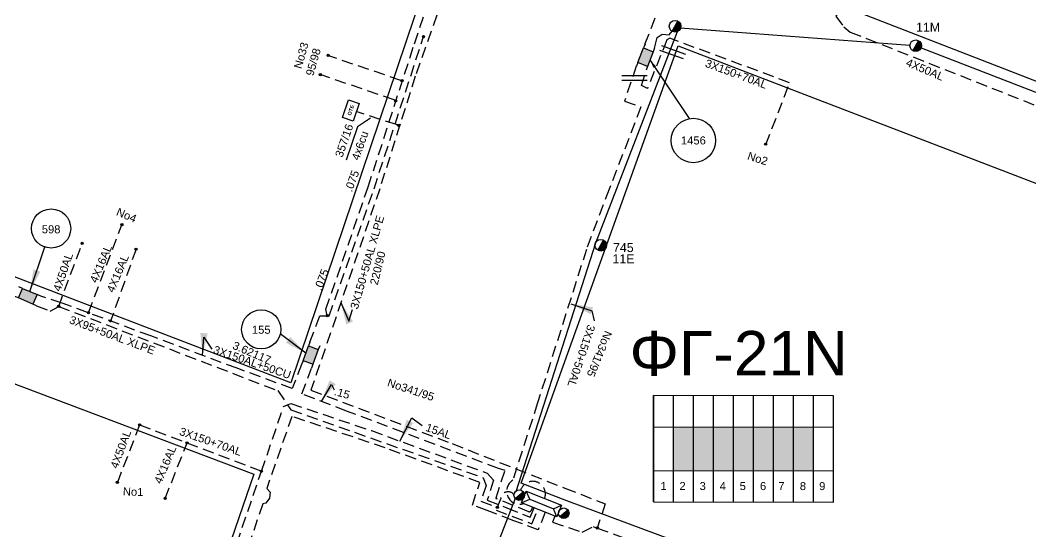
# Model space of a CAD drawing. Header units: millimetres. Extents: x 751 to 1825, y 358 to 872.
# Drawn here: x 1477.7 to 1591.4, y 577.1 to 634.6 of the extents above; entities that cross this region are included whole.
import ezdxf
from ezdxf.enums import TextEntityAlignment as Align

# ---------------------------------------------------------------- set-up
doc = ezdxf.new("R2010")
doc.units = ezdxf.units.MM
doc.linetypes.add('DASHED', pattern=[19.05, 12.7, -6.35])
for name, color, linetype in [('Link Box 4 Διευθύνσεων', 7, 'Continuous'), ('Pillar OTE', 7, 'Continuous'), ('Άγνωστα', 7, 'Continuous'), ('Ασφαλειοκιβώτια Χ.Τ 9 αναχωρήσεων', 7, 'Continuous'), ('Γυμνά εναέρια ΧΤ (3Φ)   4x50AL', 7, 'Continuous'), ('Γυμνά εναέρια ΧΤ και ΦΟΠ (3Φ)   4x50+16AL', 7, 'Continuous'), ('Επιγραφές - Σχήματα', 7, 'Continuous'), ('Καλώδια ΧΤ   15AL', 7, 'DASHED'), ('Καλώδια ΧΤ   3x150+50AL', 7, 'DASHED'), ('Καλώδια ΧΤ   3x150+50AL XLPE', 7, 'DASHED'), ('Καλώδια ΧΤ   3x150+70AL', 7, 'DASHED'), ('Καλώδια ΧΤ   3x150AL+50CU', 7, 'DASHED'), ('Καλώδια ΧΤ   3x150AL+50XLPE', 7, 'DASHED'), ('Στύλος ΦΜ', 7, 'Continuous'), ('Στύλος ΦΜ @ 1', 7, 'Continuous'), ('Συνδέσεις', 7, 'Continuous'), ('Τομή', 7, 'Continuous'), ('Υποσταθμός εναέριος 2 στύλων', 7, 'Continuous'), ('Υποσταθμός πόλεως', 7, 'Continuous'), ('Υπόβαθρο ΔΕΗ', 7, 'Continuous'), ('Υπόγεια Καλώδια Δικτύου ΧΤ   .075', 7, 'DASHED'), ('Υπόγεια Καλώδια Δικτύου ΧΤ   .15', 7, 'DASHED'), ('Υπόγεια καλώδια Δικτύου ΧΤ και Παρ. ΧΤ - 3X150+70 AL', 7, 'DASHED'), ('Υπόγεια καλώδια Δικτύου ΧΤ και Παρ. ΧΤ X-95  (3X95AL +35CU  XLPE)', 7, 'DASHED'), ('Υπόγεια καλώδια Παροχών ΧΤ   4x16AL', 7, 'DASHED'), ('Υπόγεια καλώδια Παροχών ΧΤ   4x50AL', 7, 'DASHED'), ('Υπόγεια καλώδια Παροχών ΧΤ   4x6', 7, 'DASHED')]:
    doc.layers.add(name, color=color, linetype=linetype)
doc.styles.get("Standard").update_dxf_attribs({"font": 'arial.ttf'})
doc.linetypes.add('SYN_LINE', pattern='A,0.5,-0.0001,["/\\/\\/\\/",Standard,S=0.1,R=0,X=0,Y=-0.05],-0.25', length=0.7501)
doc.dimstyles.new('ISO-25', dxfattribs={"dimtxt": 2.5, "dimasz": 2.5, "dimexe": 1.25, "dimexo": 0.625, "dimtad": 1, "dimtxsty": 'Standard', "dimcen": 2.5, "dimadec": 0, "dimazin": 0, "dimtfac": 1, "dimtmove": 0, "dimatfit": 3, "dimfxl": 1, "dimarcsym": 0})

# ---------------------------------------------------------------- blocks, each defined once
blk = doc.blocks.new('ΥΠΑΡΧΩΝ ΤΣΙΜΕΝΤΕΝΙΟΣ ΣΤΥΛΟΣ')
at = {"layer": 'Στύλος ΦΜ'}
blk.add_hatch(color=256, dxfattribs=at).paths.add_polyline_path([(-1.29, -2.28, 0.574793), (2.62, 0, 0.268822), (1.3, 2.27)])
blk.add_line((-1.29, -2.28), (1.3, 2.27), dxfattribs=at)
blk.add_circle((0, 0), 2.62, dxfattribs=at)
at = {"layer": 'Στύλος ΦΜ', "flags": 4}
for tag, p in [('ΑΡΙΘΜΟΣ', (-4.68, 8.05)), ('ΤΥΠΟΣ', (-4.91, 3.03))]:
    blk.add_attdef(tag, p, '', height=4, dxfattribs=at)
blk = doc.blocks.new('LINK BOX 4 ΑΝΑΧΩΡΗΣΕΩΝ')
at = {"layer": 'Link Box 4 Διευθύνσεων', "ltscale": 40}
blk.add_hatch(color=256, dxfattribs=at).paths.add_polyline_path([(-3.54, 0), (-3.54, -4.67), (3.54, -4.67), (3.54, 0)])
for p, q in [((-3.54, 0), (-5.33, 0)), ((5.33, 0), (3.54, 0)), ((-3.54, -4.67), (-5.33, -4.67)), ((5.33, -4.67), (3.54, -4.67))]:
    blk.add_line(p, q, dxfattribs=at)
blk.add_lwpolyline([(-3.54, -4.67), (-3.54, 0), (3.54, 0), (3.54, -4.67)], close=True, dxfattribs=at)
blk = doc.blocks.new('ΤΟΜΗ')
at = {"layer": 'Τομή', "ltscale": 40}
for p, q in [((-5.68, 0), (5.68, 0)), ((5.68, -2.33), (-5.68, -2.33))]:
    blk.add_line(p, q, dxfattribs=at)
blk = doc.blocks.new('_ΣΥΝΔΕΣΗ')
at = {"layer": 'Συνδέσεις', "linetype": 'SYN_LINE', "ltscale": 40}
blk.add_hatch(color=256, dxfattribs=at).paths.add_polyline_path([(0.5, -0.01, 1), (-0.5, -0.01, 1)])
at = {"layer": 'Συνδέσεις'}
blk.add_circle((0, -0.01), 0.5, dxfattribs=at)
blk = doc.blocks.new('ΥΠΟΣΤΑΘΜΟΣ ΕΝΑΕΡΙΟΣ ΕΠΙ 2 ΣΤΥΛΩΝ')
at = {"layer": 'Υποσταθμός εναέριος 2 στύλων', "linetype": 'Continuous'}
for points in [[(-11.97, -2.11, 0.574793), (-8.45, -0.07, 0.268822), (-9.64, 1.98)], [(9.68, -2.15, 0.574793), (13.19, -0.1, 0.268822), (12.01, 1.95)]]:
    blk.add_hatch(color=256, dxfattribs=at).paths.add_polyline_path(points)
for p, q in [((-11.97, -2.11), (-9.64, 1.98)), ((9.68, -2.15), (12.01, 1.95))]:
    blk.add_line(p, q, dxfattribs=at)
for centre in [(-10.81, -0.07), (10.84, -0.1)]:
    blk.add_circle(centre, 2.36, dxfattribs=at)
at = {"layer": 'Υποσταθμός πόλεως', "linetype": 'Continuous', "ltscale": 40}
blk.add_lwpolyline([(-8.57, 2.82), (8.57, 2.82), (8.57, -2.82), (-8.57, -2.82)], close=True, dxfattribs=at)
for points in [[(-5.75, 0), (-8.57, 2.82)], [(-8.57, -2.82), (-5.75, 0)], [(-5.75, 0), (5.75, 0)], [(5.75, 0), (8.57, 2.82)], [(8.57, -2.82), (5.75, 0)]]:
    blk.add_lwpolyline(points, dxfattribs=at)
at = {"layer": 'Υποσταθμός εναέριος 2 στύλων', "ltscale": 40, "flags": 1}
for tag, p in [('ΜΕΤΑΣΧΗΜΑΤΙΣΜΟΣ', (14.09, 2.51)), ('ΙΣΧΥΣ', (14.07, -0.28)), ('ΑΡΙΘΜΟΣ', (14.19, -3))]:
    blk.add_attdef(tag, p, '', height=1.8, dxfattribs=at)
blk = doc.blocks.new('ΑΣΦΑΛΕΙΟΚΙΒΩΤΙΟ ΥΠΟΣΤΑΘΜΟΥ 9 ΑΝΑΧΩΡΗΣΕΩΝ')
at = {"layer": 'Ασφαλειοκιβώτια Χ.Τ 9 αναχωρήσεων', "ltscale": 40}
for p, q in [((-23.8, 40.36), (24.02, 40.36)), ((-9.72, 40.36), (-9.72, -40.64)), ((9.94, 40.36), (9.94, -40.64)), ((-23.8, 31.36), (24.02, 31.36)), ((-23.8, 22.36), (24.02, 22.36)), ((-23.8, 13.36), (24.02, 13.36)), ((-23.8, 4.36), (24.02, 4.36)), ((-23.8, -4.64), (24.02, -4.64)), ((-23.8, -13.64), (24.02, -13.64)), ((-23.8, -22.64), (24.02, -22.64)), ((-23.8, -31.64), (24.02, -31.64))]:
    blk.add_line(p, q, dxfattribs=at)
at = {"layer": 'Ασφαλειοκιβώτια Χ.Τ 9 αναχωρήσεων'}
blk.add_lwpolyline([(-23.8, -40.64), (24.02, -40.64), (24.02, 40.36), (-23.8, 40.36)], close=True, dxfattribs=at)
for s, p in [('1', (-18.45, 37.24)), ('2', (-18.45, 28.67)), ('3', (-18.45, 19.6)), ('4', (-18.45, 10.58)), ('5', (-18.45, 1.57)), ('6', (-18.45, -7.57)), ('7', (-18.45, -15.81)), ('8', (-18.45, -25.5)), ('9', (-18.45, -34.19))]:
    blk.add_text(s, height=3.6, rotation=270, dxfattribs=at).set_placement(p)
at = {"layer": 'Ασφαλειοκιβώτια Χ.Τ 9 αναχωρήσεων', "ltscale": 40}
for tag, height, p in [('ΟΝΟΜΑ', 5, (-0.16, 44.31)), ('ΚΕΙΜΕΝΟ 1', 2, (17.06, 35.59)), ('ΚΕΙΜΕΝΟ 2', 2, (17.06, 26.88)), ('ΚΕΙΜΕΝΟ 3', 2, (17.06, 17.69)), ('ΚΕΙΜΕΝΟ 4', 2, (17.06, 8.71)), ('ΚΕΙΜΕΝΟ 5', 2, (17.06, -0.13)), ('ΚΕΙΜΕΝΟ 6', 2, (17.06, -9.05)), ('ΚΕΙΜΕΝΟ 7', 2, (17.06, -18.13)), ('ΚΕΙΜΕΝΟ 8', 2, (17.06, -26.85)), ('ΚΕΙΜΕΝΟ 9', 2, (17.06, -35.99)), ('ΣΧ', 2, (-0.1, -42.64))]:
    blk.add_attdef(tag, text='', height=height, dxfattribs=at).set_placement(p, align=Align.MIDDLE_CENTER)
blk = doc.blocks.new('PILLAR ΟΤΕ')
at = {"layer": 'Pillar OTE', "ltscale": 40}
blk.add_lwpolyline([(-3.31, 2.02), (3.39, 2.02), (3.39, -1.99), (-3.31, -1.99)], close=True, dxfattribs=at)
at = {"layer": 'Pillar OTE', "insert": (-1.81, 0.71), "char_height": 1.3575, "width": 109.961, "attachment_point": 1}
blk.add_mtext('{\\fArial|b1|i0|c161|p34;OTE}', dxfattribs=at)

msp = doc.modelspace()

# ---------------------------------------------------------------- hatches: boundary and pattern name
at = {"layer": 'Pillar OTE', "ltscale": 40}
h = msp.add_hatch(color=256, dxfattribs=at)
h.dxf.hatch_style = 1
h.paths.add_polyline_path([(1520.45, 622.94), (1520.03, 622.89), (1520.34, 622.6)])
at = {"layer": 'Ασφαλειοκιβώτια Χ.Τ 9 αναχωρήσεων', "ltscale": 0.1}
for color, points in [(173, [(1553.46, 588.88), (1551.21, 588.88), (1551.2, 583.97), (1553.45, 583.96)]), (85, [(1555.71, 588.88), (1553.46, 588.88), (1553.45, 583.96), (1555.7, 583.96)]), (6, [(1557.96, 588.87), (1555.71, 588.88), (1555.7, 583.96), (1557.95, 583.96)]), (2, [(1560.21, 588.87), (1557.96, 588.87), (1557.95, 583.96), (1560.2, 583.96)]), (27, [(1562.46, 588.87), (1560.21, 588.87), (1560.2, 583.96), (1562.45, 583.96)]), (30, [(1564.71, 588.87), (1562.46, 588.87), (1562.45, 583.96), (1564.7, 583.96)]), (133, [(1566.96, 588.87), (1564.71, 588.87), (1564.7, 583.96), (1566.95, 583.95)])]:
    msp.add_hatch(color=color, dxfattribs=at).paths.add_polyline_path(points)

# ---------------------------------------------------------------- linework, layer by layer
at = {"layer": 'Pillar OTE', "ltscale": 40}
msp.add_lwpolyline([(1520.34, 622.6), (1520.03, 622.89), (1520.45, 622.94), (1520.34, 622.6)], dxfattribs=at)
at = {"layer": 'Άγνωστα', "color": 85, "ltscale": 0.1}
for points in [[(1551.6, 633.34), (1542.41, 609.56), (1542.41, 609.56)], [(1542.41, 609.56), (1533.45, 581.57)]]:
    msp.add_lwpolyline(points, dxfattribs=at)
at = {"layer": 'Άγνωστα', "color": 1, "linetype": 'DASHED', "lineweight": -2, "ltscale": 0.1}
for points in [[(1520.54, 627.86), (1512.43, 630.62)], [(1519.86, 625.65), (1519.77, 625.67), (1511.56, 628.47)]]:
    msp.add_lwpolyline(points, dxfattribs=at)
at = {"layer": 'Γυμνά εναέρια ΧΤ (3Φ)   4x50AL', "color": 5, "ltscale": 0.1}
for points in [[(1551.97, 633.79), (1577.8, 631.81)], [(1579.06, 631.53), (1606.28, 621)]]:
    msp.add_lwpolyline(points, dxfattribs=at)
at = {"layer": 'Γυμνά εναέρια ΧΤ και ΦΟΠ (3Φ)   4x50+16AL', "color": 173, "ltscale": 0.1}
msp.add_lwpolyline([(1533.31, 580.96), (1533.39, 580.84), (1524.42, 557.77)], dxfattribs=at)
at = {"layer": 'Επιγραφές - Σχήματα', "ltscale": 0.1}
for centre, radius in [((1553.44, 621.1), 2.5), ((1481.19, 611.2), 2.2), ((1504.82, 599.85), 2.2)]:
    msp.add_circle(centre, radius, dxfattribs=at)
at = {"layer": 'Καλώδια ΧΤ   15AL', "color": 6, "linetype": 'DASHED', "ltscale": 0.1}
for points in [[(1504.86, 583.91), (1507.34, 591.17), (1508.15, 591.51), (1517.23, 588.46), (1530.25, 583.68), (1530.97, 582.88), (1530.23, 580.63), (1532.46, 579.78), (1535.07, 578.71), (1535.54, 579.78)], [(1491.13, 589.11), (1504.85, 583.9)], [(1498.4, 565.3), (1499.62, 568.54), (1504.85, 583.9), (1504.86, 583.91)]]:
    msp.add_lwpolyline(points, dxfattribs=at)
at = {"layer": 'Καλώδια ΧΤ   3x150+50AL', "color": 6, "linetype": 'DASHED', "ltscale": 0.1}
msp.add_lwpolyline([(1569.98, 635.89), (1569.46, 635.08), (1570.36, 633.89), (1571.08, 633.3), (1614.58, 616.08), (1616.15, 619.91), (1623.72, 617.3), (1623.01, 615.49), (1621.32, 611.14), (1641.45, 603.46), (1643.96, 609.69)], dxfattribs=at)
at = {"layer": 'Καλώδια ΧΤ   3x150+50AL', "color": 30, "linetype": 'DASHED', "ltscale": 0.1}
msp.add_lwpolyline([(1547.02, 629.45), (1545.7, 625.54), (1547.54, 624.87), (1543.98, 615.64), (1541.41, 608.85), (1535.91, 591.58), (1533.13, 582.88, 0.892756), (1534.35, 580.26)], format="xyb", dxfattribs=at)
at = {"layer": 'Καλώδια ΧΤ   3x150+50AL XLPE', "color": 173, "linetype": 'DASHED', "ltscale": 0.1}
msp.add_lwpolyline([(1533.26, 581.23, 0.725865), (1531.79, 580.82), (1531.24, 579.51), (1535.27, 577.98), (1535.96, 579.61)], format="xyb", dxfattribs=at)
at = {"layer": 'Καλώδια ΧΤ   3x150+50AL XLPE', "color": 85, "linetype": 'DASHED', "ltscale": 0.1}
msp.add_arc((1535.37, 581.33), 1.43, 339.5153, 162.0488, dxfattribs=at)
at = {"layer": 'Καλώδια ΧΤ   3x150+70AL', "color": 133, "linetype": 'DASHED', "ltscale": 0.1}
msp.add_lwpolyline([(1536.76, 579.29), (1535.98, 577.29), (1535.98, 577.29), (1535.98, 577.29), (1533.11, 578.37), (1530.23, 579.47), (1528.59, 580.09), (1529.41, 582.64), (1518.76, 586.53), (1508.28, 590.07), (1505.45, 581.96), (1505.84, 581.53), (1505.75, 580.86), (1505.34, 580.29), (1505, 580.23), (1501, 568.5), (1495.73, 553.22), (1489.94, 536.53), (1485.43, 523.57)], dxfattribs=at)
at = {"layer": 'Καλώδια ΧΤ   3x150AL+50CU', "color": 173, "linetype": 'DASHED', "ltscale": 0.1}
msp.add_lwpolyline([(1509.37, 595.91), (1508.31, 593.2), (1502.12, 595.47), (1492.41, 599.11), (1482.42, 602.81), (1480.02, 603.58)], dxfattribs=at)
at = {"layer": 'Καλώδια ΧΤ   3x150AL+50XLPE', "color": 27, "linetype": 'DASHED', "lineweight": -2, "ltscale": 0.1}
msp.add_lwpolyline([(1520.65, 647.34), (1527.75, 644.16), (1522.15, 628.32), (1518.16, 615.68), (1510.42, 593), (1526.32, 587), (1538.99, 581.98), (1543.52, 580.24), (1542.63, 577.5)], dxfattribs=at)
at = {"layer": 'Καλώδια ΧΤ   3x150AL+50XLPE', "color": 1, "linetype": 'DASHED', "ltscale": 0.1}
msp.add_lwpolyline([(1510.31, 598.4), (1511.42, 601.37), (1512.47, 601.37), (1517.52, 615.67), (1523.08, 632.79)], dxfattribs=at)
at = {"layer": 'Υπόβαθρο ΔΕΗ', "ltscale": 0.1}
msp.add_lwpolyline([(1614.52, 619.04), (1634.21, 671.42), (1574.32, 694.5), (1555.46, 641.98), (1614.52, 619.04)], dxfattribs=at)
at = {"layer": 'Υπόβαθρο ΔΕΗ', "lineweight": -2, "ltscale": 0.1}
for points in [[(1433.55, 622.79), (1439.73, 640.33), (1427.01, 660.09), (1433.71, 678.27), (1478.48, 661.59), (1525.05, 643.96), (1508.16, 593.84), (1434.02, 622.27), (1433.61, 622.45), (1433.57, 622.6), (1433.55, 622.79)], [(1515.65, 622.63), (1514.39, 618.87)]]:
    msp.add_lwpolyline(points, dxfattribs=at)
at = {"layer": 'Υπόβαθρο ΔΕΗ', "ltscale": 0.1}
for points in [[(1551.74, 631.75), (1656.95, 591.32), (1639.81, 542.94), (1618.11, 550.97), (1595.1, 559.76), (1539.21, 580.56), (1534.07, 582.56), (1551.74, 631.75)], [(1470.98, 596.02), (1504.01, 583.56), (1480.81, 516.11), (1447.17, 529.54)]]:
    msp.add_lwpolyline(points, close=True, dxfattribs=at)
at = {"layer": 'Υπόγεια Καλώδια Δικτύου ΧΤ   .075', "color": 1, "linetype": 'DASHED', "ltscale": 0.1}
msp.add_lwpolyline([(1512.25, 601.37), (1512.11, 602.11), (1516.85, 615.87), (1522.06, 631.99), (1524.54, 639.3), (1526.59, 644.9), (1526.17, 646.15), (1527.91, 650.68), (1530.95, 651.76), (1534.18, 660.85), (1548.5, 698.98), (1528.21, 706.9), (1530.01, 711.73)], dxfattribs=at)
at = {"layer": 'Υπόγεια Καλώδια Δικτύου ΧΤ   .15', "color": 2, "linetype": 'DASHED', "ltscale": 0.1}
msp.add_lwpolyline([(1535.33, 579.87), (1535.14, 579.42, -0.023813), (1534.94, 579.32), (1531.24, 580.82, -0.218855), (1531.24, 580.89), (1532.25, 583.97), (1531.51, 584.19), (1514.4, 590.67), (1509.4, 592.59), (1510.47, 595.5)], format="xyb", dxfattribs=at)
at = {"layer": 'Υπόγεια καλώδια Δικτύου ΧΤ και Παρ. ΧΤ - 3X150+70 AL', "color": 6, "linetype": 'DASHED', "ltscale": 0.1}
for points in [[(1547.99, 631.93), (1550.86, 639.32), (1554.06, 638.52), (1554.92, 640.95), (1556.37, 640.3), (1556.79, 640.89)], [(1549.08, 631.5), (1549.35, 632.68), (1549.91, 633.06), (1550.7, 632.97), (1551.05, 633.38)], [(1561.6, 620.64), (1564.26, 627.6), (1550.79, 632.6), (1550.46, 632.41), (1548.26, 626.94), (1547.61, 627.27), (1548.11, 629.02)]]:
    msp.add_lwpolyline(points, dxfattribs=at)
at = {"layer": 'Υπόγεια καλώδια Δικτύου ΧΤ και Παρ. ΧΤ - 3X150+70 AL', "color": 27, "linetype": 'DASHED', "ltscale": 0.1}
msp.add_lwpolyline([(1537.85, 578.85), (1537.58, 578.17), (1540.92, 577.05), (1542.18, 577.68), (1542.63, 577.5), (1564.82, 569.35), (1572.35, 566.51)], dxfattribs=at)
at = {"layer": 'Υπόγεια καλώδια Δικτύου ΧΤ και Παρ. ΧΤ X-95  (3X95AL +35CU  XLPE)', "color": 173, "linetype": 'DASHED', "ltscale": 0.1}
msp.add_lwpolyline([(1479.56, 602.51), (1481.1, 601.9), (1482.05, 602.44), (1506.68, 592.96), (1508.15, 590.81), (1529.79, 583.17), (1530.12, 582.29), (1529.54, 580.51), (1531.39, 579.84), (1531.39, 579.84)], dxfattribs=at)
at = {"layer": 'Υπόγεια καλώδια Παροχών ΧΤ   4x16AL', "color": 173, "linetype": 'DASHED', "ltscale": 0.1}
for points in [[(1485.39, 601.72), (1489.14, 611.63)], [(1490.74, 608.87), (1487.87, 600.79)]]:
    msp.add_lwpolyline(points, dxfattribs=at)
at = {"layer": 'Υπόγεια καλώδια Παροχών ΧΤ   4x16AL', "color": 6, "linetype": 'DASHED', "ltscale": 0.1}
msp.add_lwpolyline([(1494.02, 580.83), (1496.48, 587.08)], dxfattribs=at)
at = {"layer": 'Υπόγεια καλώδια Παροχών ΧΤ   4x50AL', "color": 173, "linetype": 'DASHED', "ltscale": 0.1}
msp.add_lwpolyline([(1482.04, 602.44), (1484.68, 609.53)], dxfattribs=at)
at = {"layer": 'Υπόγεια καλώδια Παροχών ΧΤ   4x50AL', "color": 6, "linetype": 'DASHED', "ltscale": 0.1}
msp.add_lwpolyline([(1491.13, 589.11), (1488.65, 582.64)], dxfattribs=at)
at = {"layer": 'Υπόγεια καλώδια Παροχών ΧΤ   4x6', "color": 27, "linetype": 'DASHED', "ltscale": 0.1}
msp.add_lwpolyline([(1520.03, 622.89), (1520.03, 622.89), (1515.51, 624.35)], dxfattribs=at)

# ---------------------------------------------------------------- block references
at = {"layer": 'Link Box 4 Διευθύνσεων', "ltscale": 0.1}
for p, xscale, yscale, zscale, rotation in [((1547.51, 630.69), 0.2499999999998828, 0.2499999999998828, 0.2499999999998828, 68.60580254677534), ((1478.79, 604.11), 0.2500000000000037, 0.2500000000000037, 0.2500000000000037, 336.8200935499179), ((1509.84, 597.16), 0.2500000000000983, 0.2500000000000983, 0.2500000000000983, 69.3609124354636)]:
    msp.add_blockref('LINK BOX 4 ΑΝΑΧΩΡΗΣΕΩΝ', p, dxfattribs=dict(at, xscale=xscale, yscale=yscale, zscale=zscale, rotation=rotation))
at = {"layer": 'Pillar OTE', "xscale": 0.3137503176983317, "yscale": 0.3137503176983317, "zscale": 0.3137503176983317, "rotation": 71.37730019642846}
msp.add_blockref('PILLAR ΟΤΕ', (1514.9, 624.47), dxfattribs=at)
at = {"layer": 'Ασφαλειοκιβώτια Χ.Τ 9 αναχωρήσεων', "ltscale": 0.1, "xscale": 0.2500000000000003, "yscale": 0.2500000000000003, "zscale": 0.2500000000000003, "rotation": 89.95738991611081}
msp.add_blockref('ΑΣΦΑΛΕΙΟΚΙΒΩΤΙΟ ΥΠΟΣΤΑΘΜΟΥ 9 ΑΝΑΧΩΡΗΣΕΩΝ', (1559.04, 586.39), dxfattribs=at)
at = {"layer": 'Στύλος ΦΜ @ 1', "ltscale": 0.1, "xscale": 0.25, "yscale": 0.25, "zscale": 0.25}
msp.add_blockref('ΥΠΑΡΧΩΝ ΤΣΙΜΕΝΤΕΝΙΟΣ ΣΤΥΛΟΣ', (1551.38, 633.95), dxfattribs=at)
at = {"layer": 'Στύλος ΦΜ @ 1', "ltscale": 0.1}
ref = msp.add_blockref('ΥΠΑΡΧΩΝ ΤΣΙΜΕΝΤΕΝΙΟΣ ΣΤΥΛΟΣ', (1578.45, 631.76), dxfattribs=dict(at, xscale=0.25, yscale=0.25, zscale=0.25))
ref.add_attrib('ΤΥΠΟΣ', '11M', (1578.48, 633.34), dxfattribs={"layer": 'Στύλος ΦΜ', "height": 1, "flags": 4})
ref = msp.add_blockref('ΥΠΑΡΧΩΝ ΤΣΙΜΕΝΤΕΝΙΟΣ ΣΤΥΛΟΣ', (1543.02, 609.32), dxfattribs=dict(at, xscale=0.25, yscale=0.25, zscale=0.25))
ref.add_attrib('ΤΥΠΟΣ', '11E', (1544.33, 607.29), dxfattribs={"layer": 'Στύλος ΦΜ', "height": 1, "flags": 4})
ref.add_attrib('ΑΡΙΘΜΟΣ', '745', (1544.39, 608.55), dxfattribs={"layer": 'Στύλος ΦΜ', "height": 1, "flags": 4})
at = {"layer": 'Συνδέσεις', "ltscale": 0.1, "xscale": 0.25, "yscale": 0.25, "zscale": 0.25}
for p in [(1523.08, 632.79), (1512.35, 630.67), (1511.48, 628.51), (1520.65, 627.82), (1519.95, 625.56), (1561.58, 620.69), (1489.15, 611.64), (1484.68, 609.54), (1490.74, 608.88), (1482.05, 602.45), (1485.39, 601.73), (1512.26, 601.39), (1487.87, 600.81), (1491.14, 589.12), (1496.48, 587.09), (1504.85, 583.91), (1488.65, 582.65), (1494.02, 580.84), (1531.39, 579.84), (1542.63, 577.51)]:
    msp.add_blockref('_ΣΥΝΔΕΣΗ', p, dxfattribs=at)
at = {"layer": 'Τομή', "ltscale": 0.1, "xscale": 0.2499999999999835, "yscale": 0.2499999999999835, "zscale": 0.2499999999999835, "rotation": 340.2704177297445}
msp.add_blockref('ΤΟΜΗ', (1551.2, 631.3), dxfattribs=at)
at = {"layer": 'Τομή', "ltscale": 0.1, "xscale": 0.25, "yscale": 0.25, "zscale": 0.25}
msp.add_blockref('ΤΟΜΗ', (1546.81, 628.42), dxfattribs=at)
at = {"layer": 'Υποσταθμός εναέριος 2 στύλων', "ltscale": 0.1, "xscale": 0.2499999999999777, "yscale": 0.2499999999999777, "zscale": 0.2499999999999777, "rotation": 338.0669976131626}
msp.add_blockref('ΥΠΟΣΤΑΘΜΟΣ ΕΝΑΕΡΙΟΣ ΕΠΙ 2 ΣΤΥΛΩΝ', (1536.36, 580.21), dxfattribs=at)

# ---------------------------------------------------------------- texts
at = {"layer": 'Γυμνά εναέρια ΧΤ (3Φ)   4x50AL', "color": 7, "ltscale": 0.1, "insert": (1577.61, 630.36), "char_height": 0.9, "width": 84.1859, "attachment_point": 1, "rotation": 337.1643}
msp.add_mtext('4X50AL', dxfattribs=at)
at = {"layer": 'Επιγραφές - Σχήματα', "ltscale": 0.1, "char_height": 0.9, "attachment_point": 5, "rotation": 74.1108}
for s, insert in [('No33', (1509.33, 630.66)), ('95/98', (1510.68, 629.93))]:
    msp.add_mtext(s, dxfattribs=dict(at, insert=insert))
at = {"layer": 'Επιγραφές - Σχήματα', "color": 7, "ltscale": 0.1, "insert": (1553.44, 621.1), "char_height": 0.9, "width": 2.0723, "attachment_point": 5}
msp.add_mtext('1456', dxfattribs=at)
at = {"layer": 'Επιγραφές - Σχήματα', "ltscale": 0.1, "char_height": 0.9, "width": 8.5591}
for s, insert, attachment_point, rotation in [('No2', (1560.67, 619.06), 5, 342.314), ('No4', (1488.79, 613.56), 1, 336.7818), ('220/90', (1517.04, 604.98), 1, 76.3981), ('No341/95', (1544.33, 599.44), 1, 247.5673), ('3.62117', (1501.86, 598.54), 1, 336.7818), ('No341/95', (1519.21, 594.34), 1, 341.8092), ('No1', (1489.28, 582.08), 1, 358.0754)]:
    msp.add_mtext(s, dxfattribs=dict(at, insert=insert, attachment_point=attachment_point, rotation=rotation))
at = {"layer": 'Επιγραφές - Σχήματα', "ltscale": 0.1, "char_height": 0.9, "width": 8.5591, "attachment_point": 1}
for s, insert in [('598', (1480.14, 611.56)), ('155', (1503.78, 600.26))]:
    msp.add_mtext(s, dxfattribs=dict(at, insert=insert))
at = {"layer": 'Επιγραφές - Σχήματα', "insert": (1546.25, 599.66), "char_height": 5, "width": 2.4882, "attachment_point": 1, "rotation": 0.0482}
msp.add_mtext('ΦΓ-21N', dxfattribs=at)
at = {"layer": 'Καλώδια ΧΤ   15AL', "color": 7, "linetype": 'DASHED', "ltscale": 0.1, "insert": (1523.54, 589.31), "char_height": 0.9, "width": 84.1859, "attachment_point": 1, "rotation": 340.4433}
msp.add_mtext('15AL', dxfattribs=at)
at = {"layer": 'Καλώδια ΧΤ   3x150+50AL', "color": 7, "linetype": 'DASHED', "ltscale": 0.1, "insert": (1542.42, 600.19), "char_height": 0.9, "width": 84.1859, "attachment_point": 1, "rotation": 251.5495}
msp.add_mtext('3X150+50AL', dxfattribs=at)
at = {"layer": 'Καλώδια ΧΤ   3x150+70AL', "color": 7, "linetype": 'DASHED', "ltscale": 0.1, "insert": (1495.83, 588.86), "char_height": 0.9, "width": 84.1859, "attachment_point": 1, "rotation": 340.788}
msp.add_mtext('3X150+70AL', dxfattribs=at)
at = {"layer": 'Καλώδια ΧΤ   3x150AL+50CU', "color": 7, "linetype": 'DASHED', "ltscale": 0.1, "insert": (1499.64, 598.05), "char_height": 0.9, "width": 84.1859, "attachment_point": 1, "rotation": 341.1385}
msp.add_mtext('3X150AL+50CU', dxfattribs=at)
at = {"layer": 'Καλώδια ΧΤ   3x150AL+50XLPE', "color": 7, "linetype": 'DASHED', "ltscale": 0.1, "char_height": 0.9, "attachment_point": 1, "rotation": 71}
for s, insert in [('357/16', (1513.1, 619.42)), ('4x6cu', (1514.96, 619.09))]:
    msp.add_mtext_dynamic_manual_height_columns(s, width=1.8, gutter_width=12.5, heights=[0.118], dxfattribs=dict(at, insert=insert))
at = {"layer": 'Καλώδια ΧΤ   3x150AL+50XLPE', "color": 7, "linetype": 'DASHED', "ltscale": 0.1, "insert": (1514.82, 602.3), "char_height": 0.9, "width": 84.1859, "attachment_point": 1, "rotation": 74.0409}
msp.add_mtext('3X150+50AL XLPE', dxfattribs=at)
at = {"layer": 'Υπόγεια Καλώδια Δικτύου ΧΤ   .075', "color": 7, "linetype": 'DASHED', "ltscale": 0.1, "char_height": 0.9, "width": 84.1859, "attachment_point": 1}
for insert, rotation in [((1514.17, 615.56), 69.2787), ((1510.74, 604.46), 69.0269)]:
    msp.add_mtext('.075', dxfattribs=dict(at, insert=insert, rotation=rotation))
at = {"layer": 'Υπόγεια Καλώδια Δικτύου ΧΤ   .15', "color": 7, "linetype": 'DASHED', "ltscale": 0.1, "insert": (1513.2, 593.35), "char_height": 0.9, "width": 84.1859, "attachment_point": 1, "rotation": 344.0683}
msp.add_mtext('.15', dxfattribs=at)
at = {"layer": 'Υπόγεια καλώδια Δικτύου ΧΤ και Παρ. ΧΤ - 3X150+70 AL', "color": 7, "linetype": 'DASHED', "ltscale": 0.1, "insert": (1554.99, 630.27), "char_height": 0.9, "width": 84.1859, "attachment_point": 1, "rotation": 339.7728}
msp.add_mtext('3X150+70AL', dxfattribs=at)
at = {"layer": 'Υπόγεια καλώδια Δικτύου ΧΤ και Παρ. ΧΤ X-95  (3X95AL +35CU  XLPE)', "color": 7, "linetype": 'DASHED', "ltscale": 0.1, "insert": (1483.47, 601.42), "char_height": 0.9, "width": 84.1859, "attachment_point": 1, "rotation": 339.3838}
msp.add_mtext('3X95+50AL XLPE', dxfattribs=at)
at = {"layer": 'Υπόγεια καλώδια Παροχών ΧΤ   4x16AL', "color": 7, "linetype": 'DASHED', "ltscale": 0.1, "char_height": 0.9, "width": 84.1859, "attachment_point": 1, "rotation": 67.1078}
for insert in [(1485.5, 605.35), (1487.4, 604.26), (1492.74, 582.75)]:
    msp.add_mtext('4X16AL', dxfattribs=dict(at, insert=insert))
at = {"layer": 'Υπόγεια καλώδια Παροχών ΧΤ   4x50AL', "color": 7, "linetype": 'DASHED', "ltscale": 0.1, "char_height": 0.9, "width": 84.1859, "attachment_point": 1}
for insert, rotation in [((1481.38, 604.33), 71.123), ((1487.82, 584.43), 69.5958)]:
    msp.add_mtext('4X50AL', dxfattribs=dict(at, insert=insert, rotation=rotation))

# ---------------------------------------------------------------- leaders
at = {"layer": 'Επιγραφές - Σχήματα', "ltscale": 0.1}
for points, override in [([(1548.54, 630.19), (1552.95, 623.56)], {"dimasz": 1, "dimgap": 0.625, "dimtad": 0}), ([(1478.79, 604.11), (1480.49, 609.12)], {"dimgap": 0.625, "dimtad": 0}), ([(1513.79, 602.87), (1514.69, 600.76), (1515.09, 602.08)], {"dimgap": 0.625, "dimtad": 0}), ([(1539.65, 602.73), (1542.03, 601.93), (1542.27, 600.83)], {"dimgap": 0.625, "dimtad": 0}), ([(1498.22, 596.93), (1498.36, 598.99), (1499.28, 597.64)], {"dimgap": 0.625, "dimtad": 0}), ([(1509.84, 597.16), (1506.96, 599.35)], {"dimgap": 0.625, "dimtad": 0}), ([(1511.59, 591.75), (1512.72, 593.66), (1513.02, 593.07)], {"dimgap": 0.625, "dimtad": 0}), ([(1520.43, 587.28), (1521.76, 589.92), (1522.92, 589.05)], {"dimgap": 0.625, "dimtad": 0})]:
    msp.add_leader(points, dimstyle='ISO-25', override=override, dxfattribs=at)
at = {"layer": 'Επιγραφές - Σχήματα', "ltscale": 40}
msp.add_leader([(1517.13, 623.61), (1515.65, 622.63)], dimstyle='ISO-25', override={"dimasz": 0.5, "dimtad": 0}, dxfattribs=at)

doc.saveas('drawing.dxf')
